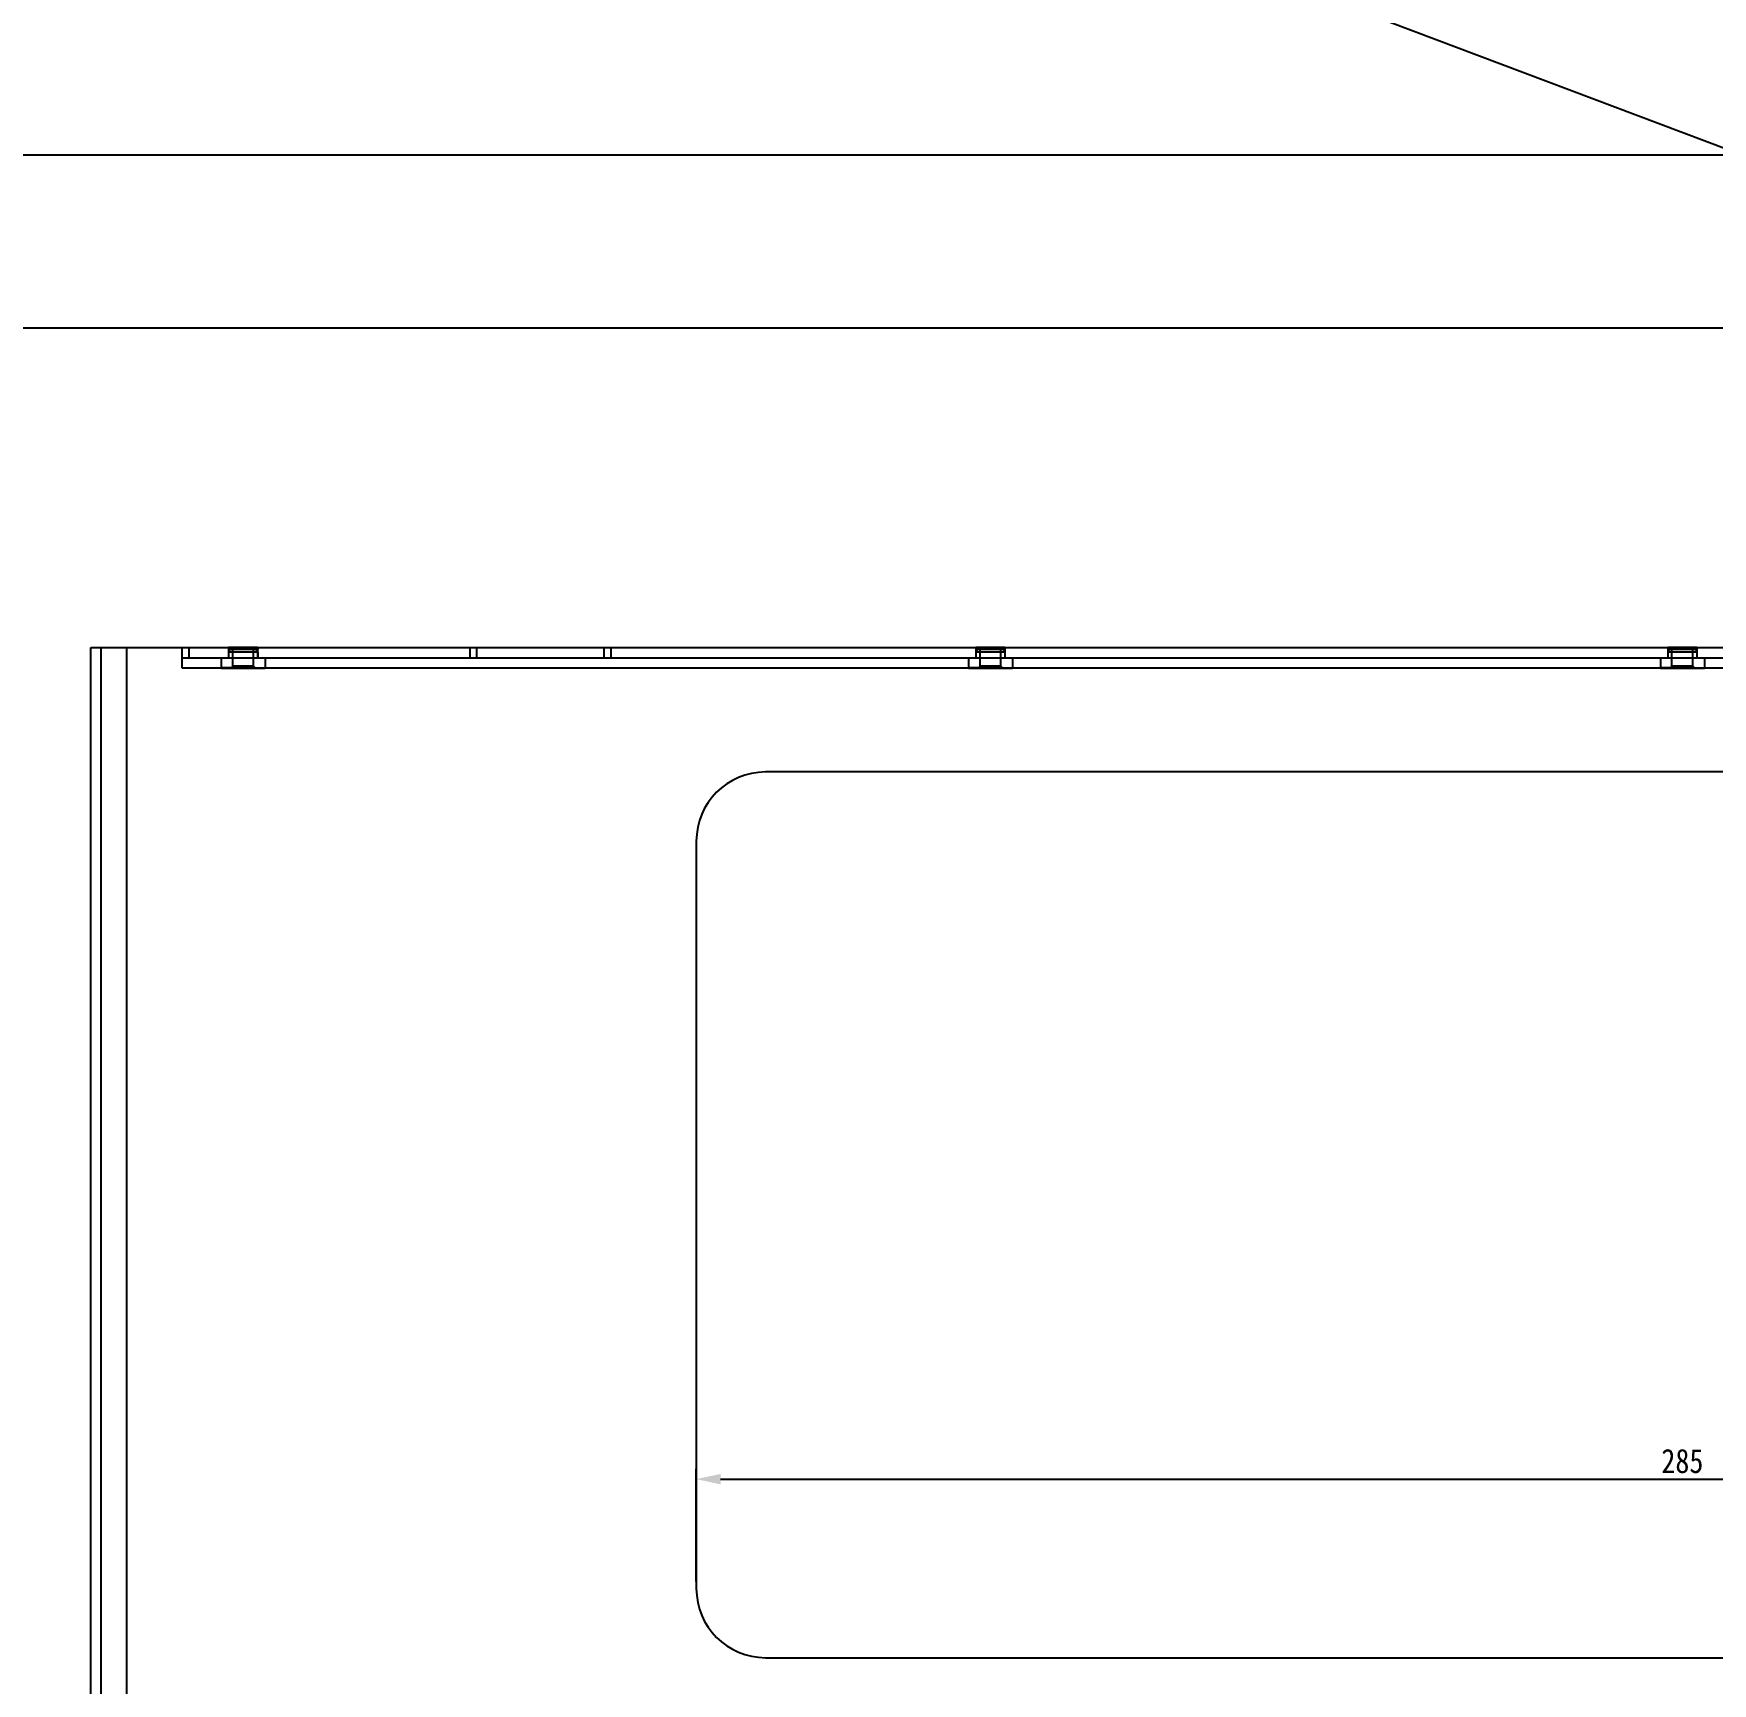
# Model space of a CAD drawing. Header units: millimetres. Extents: x -177 to 18421, y -5017 to 3255.
# Drawn here: x 5664.8 to 5907.5, y 1732.1 to 1970.6 of the extents above; entities that cross this region are included whole.
import ezdxf

# ---------------------------------------------------------------- set-up
doc = ezdxf.new("R2010")
doc.units = ezdxf.units.MM
doc.header["$LTSCALE"] = 46.255
doc.header["$PDMODE"] = 3
doc.header["$PDSIZE"] = 8
doc.linetypes.add('HIDDEN', pattern=[0.2, 0.1, -0.1])
doc.layers.get('0').update_dxf_attribs({"linetype": 'CONTINUOUS'})
doc.layers.get('Defpoints').update_dxf_attribs({"linetype": 'CONTINUOUS'})
doc.layers.add('02___PRT_ALL_AXES', color=7, linetype='CONTINUOUS')
doc.layers.add('DEFAULT_2', color=8, linetype='HIDDEN')
doc.styles.get("Standard").update_dxf_attribs({"font": 'txt', "width": 0.85})
doc.dimstyles.new('DIMSTYLE_1', dxfattribs={"dimtxt": 3.5, "dimasz": 3.5, "dimexe": 1.5, "dimexo": 1, "dimgap": 0.875, "dimtad": 1, "dimdsep": 46, "dimtxsty": 'Standard', "dimblk": '_FILLED', "dimcen": 0.09, "dimadec": 0, "dimazin": 0, "dimtp": 0.01, "dimtm": 0.01, "dimtfac": 1, "dimtofl": 0, "dimtmove": 0, "dimatfit": 3, "dimldrblk": '_FILLED', "dimfxl": 0, "dimtolj": 1, "dimarcsym": 0})

# ---------------------------------------------------------------- blocks, each defined once
blk = doc.blocks.new('_FILLED')
at = {"color": 0, "linetype": 'ByBlock'}
blk.add_solid([(0, 0), (-1, 0.214), (-1, -0.214)], dxfattribs=at)
blk = doc.blocks.new('*D101')
at = {"color": 0, "linetype": 'Continuous', "lineweight": -2, "transparency": 16777216}
for p, q in [((5760.61, 1746.84), (5760.61, 1763.14)), ((5764.11, 1761.64), (6042.11, 1761.64)), ((6045.61, 1746.84), (6045.61, 1763.14))]:
    blk.add_line(p, q, dxfattribs=at)
at = {"layer": 'Defpoints', "color": 0, "linetype": 'Continuous', "transparency": 16777216}
for p in [(6045.61, 1761.64), (5760.61, 1745.84), (6045.61, 1745.84)]:
    blk.add_point(p, dxfattribs=at)
at = {"color": 0, "linetype": 'Continuous', "lineweight": -2, "transparency": 16777216, "xscale": 3.5, "yscale": 3.5, "zscale": 3.5, "rotation": 180}
blk.add_blockref('_FILLED', (5760.61, 1761.64), dxfattribs=at)
at = {"color": 0, "linetype": 'Continuous', "lineweight": -2, "transparency": 16777216, "xscale": 3.5, "yscale": 3.5, "zscale": 3.5}
blk.add_blockref('_FILLED', (6045.61, 1761.64), dxfattribs=at)
at = {"color": 0, "linetype": 'Continuous', "transparency": 16777216, "insert": (5903.11, 1766.02), "char_height": 3.5, "width": 12.75, "attachment_point": 2}
blk.add_mtext('\\A1;285', dxfattribs=at)

msp = doc.modelspace()

# ---------------------------------------------------------------- linework, layer by layer
msp.add_line((3572.303, 2835.974), (11895.066, -305.175))
at = {"color": 3, "linetype": 'Continuous'}
for p, q in [((5673.108, 1714.837), (5673.108, 1881.837)), ((5686.308, 1881.837), (6119.908, 1881.837))]:
    msp.add_line(p, q, dxfattribs=at)
at = {"color": 7, "linetype": 'Continuous'}
for p, q in [((5673.108, 1881.837), (5686.308, 1881.837)), ((5674.608, 1714.837), (5674.608, 1881.837)), ((5678.308, 1715.837), (5678.308, 1881.837)), ((5686.308, 1878.837), (5686.308, 1881.837)), ((5686.308, 1880.337), (6119.908, 1880.337)), ((5687.308, 1880.337), (5687.308, 1881.837)), ((5727.908, 1880.337), (5727.908, 1881.837)), ((5728.908, 1880.337), (5728.908, 1881.837)), ((5747.308, 1880.337), (5747.308, 1881.837)), ((5748.308, 1880.337), (5748.308, 1881.837)), ((5691.956, 1878.837), (5686.308, 1878.837)), ((5799.956, 1878.837), (5698.283, 1878.837)), ((5899.956, 1878.837), (5806.283, 1878.837)), ((5999.956, 1878.837), (5906.283, 1878.837)), ((6035.608, 1863.837), (5770.608, 1863.837)), ((5760.608, 1853.837), (5760.608, 1745.837)), ((5770.608, 1735.837), (6035.608, 1735.837))]:
    msp.add_line(p, q, dxfattribs=at)
for points in [[(5402.235, 1111.998), (6591.235, 1111.998), (6591.235, 1952.998), (5402.235, 1952.998)], [(5427.235, 1136.998), (6566.235, 1136.998), (6566.235, 1927.998), (5427.235, 1927.998)]]:
    msp.add_lwpolyline(points, close=True, dxfattribs=at)
for centre, start, end in [((5770.608, 1853.837), 90, 180), ((5770.608, 1745.837), 180, 270)]:
    msp.add_arc(centre, 10, start, end, dxfattribs=at)
at = {"layer": '02___PRT_ALL_AXES', "color": 7, "linetype": 'Continuous'}
for p, q in [((5691.933, 1880.337), (5691.933, 1878.837)), ((5698.283, 1880.337), (5698.283, 1878.837)), ((5799.933, 1880.337), (5799.933, 1878.837)), ((5806.283, 1880.337), (5806.283, 1878.837)), ((5899.933, 1880.337), (5899.933, 1878.837)), ((5906.283, 1880.337), (5906.283, 1878.837)), ((5691.933, 1878.837), (5698.283, 1878.837)), ((5799.933, 1878.837), (5806.283, 1878.837)), ((5899.933, 1878.837), (5906.283, 1878.837))]:
    msp.add_line(p, q, dxfattribs=at)
at = {"layer": '02___PRT_ALL_AXES', "color": 8, "linetype": 'HIDDEN'}
for p, q in [((5691.933, 1880.337), (5698.283, 1880.337)), ((5692.998, 1881.707), (5692.998, 1881.577)), ((5692.998, 1881.707), (5697.218, 1881.707)), ((5692.998, 1881.577), (5693.198, 1881.187)), ((5692.998, 1881.577), (5697.218, 1881.577)), ((5692.998, 1881.187), (5692.998, 1880.337)), ((5692.998, 1881.187), (5697.218, 1881.187)), ((5693.008, 1881.837), (5693.008, 1880.337)), ((5697.208, 1881.837), (5693.008, 1881.837)), ((5693.608, 1879.137), (5693.608, 1881.707)), ((5696.608, 1879.137), (5696.608, 1881.707)), ((5697.218, 1881.577), (5697.018, 1881.187)), ((5697.208, 1881.837), (5697.208, 1880.337)), ((5697.218, 1881.707), (5697.218, 1881.577)), ((5697.218, 1881.187), (5697.218, 1880.337)), ((5799.933, 1880.337), (5806.283, 1880.337)), ((5800.998, 1881.707), (5800.998, 1881.577)), ((5800.998, 1881.707), (5805.218, 1881.707)), ((5800.998, 1881.577), (5801.198, 1881.187)), ((5800.998, 1881.577), (5805.218, 1881.577)), ((5800.998, 1881.187), (5800.998, 1880.337)), ((5800.998, 1881.187), (5805.218, 1881.187)), ((5801.008, 1881.837), (5801.008, 1880.337)), ((5805.208, 1881.837), (5801.008, 1881.837)), ((5801.608, 1879.137), (5801.608, 1881.707)), ((5804.608, 1879.137), (5804.608, 1881.707)), ((5805.218, 1881.577), (5805.018, 1881.187)), ((5805.208, 1881.837), (5805.208, 1880.337)), ((5805.218, 1881.707), (5805.218, 1881.577)), ((5805.218, 1881.187), (5805.218, 1880.337)), ((5899.933, 1880.337), (5906.283, 1880.337)), ((5900.998, 1881.707), (5900.998, 1881.577)), ((5900.998, 1881.707), (5905.218, 1881.707)), ((5900.998, 1881.577), (5901.198, 1881.187)), ((5900.998, 1881.577), (5905.218, 1881.577)), ((5900.998, 1881.187), (5900.998, 1880.337)), ((5900.998, 1881.187), (5905.218, 1881.187)), ((5901.008, 1881.837), (5901.008, 1880.337)), ((5905.208, 1881.837), (5901.008, 1881.837)), ((5901.608, 1879.137), (5901.608, 1881.707)), ((5904.608, 1879.137), (5904.608, 1881.707)), ((5905.218, 1881.577), (5905.018, 1881.187)), ((5905.208, 1881.837), (5905.208, 1880.337)), ((5905.218, 1881.707), (5905.218, 1881.577)), ((5905.218, 1881.187), (5905.218, 1880.337))]:
    msp.add_line(p, q, dxfattribs=at)
at = {"layer": 'DEFAULT_2', "color": 8, "linetype": 'HIDDEN'}
for p, q in [((5693.608, 1879.137), (5693.608, 1881.707)), ((5696.608, 1879.137), (5696.608, 1881.707)), ((5801.608, 1879.137), (5801.608, 1881.707)), ((5804.608, 1879.137), (5804.608, 1881.707)), ((5901.608, 1879.137), (5901.608, 1881.707)), ((5904.608, 1879.137), (5904.608, 1881.707)), ((5691.946, 1878.837), (5691.946, 1878.887)), ((5694.441, 1878.887), (5691.946, 1878.887)), ((5691.956, 1878.837), (5691.956, 1878.887)), ((5698.283, 1878.837), (5691.956, 1878.837)), ((5691.96, 1878.837), (5691.96, 1878.887)), ((5691.984, 1878.837), (5691.984, 1878.887)), ((5692.017, 1878.837), (5692.017, 1878.887)), ((5692.031, 1878.837), (5692.031, 1878.887)), ((5692.072, 1878.837), (5692.072, 1878.887)), ((5692.083, 1878.837), (5692.083, 1878.887)), ((5692.088, 1878.837), (5692.088, 1878.887)), ((5692.109, 1878.837), (5692.109, 1878.887)), ((5692.119, 1878.837), (5692.119, 1878.887)), ((5692.121, 1878.837), (5692.121, 1878.887)), ((5692.148, 1878.837), (5692.148, 1878.887)), ((5692.156, 1878.837), (5692.156, 1878.887)), ((5692.202, 1878.837), (5692.202, 1878.887)), ((5692.209, 1878.837), (5692.209, 1878.887)), ((5692.21, 1878.837), (5692.21, 1878.887)), ((5692.22, 1878.837), (5692.22, 1878.887)), ((5692.222, 1878.837), (5692.222, 1878.887)), ((5692.252, 1878.837), (5692.252, 1878.887)), ((5692.285, 1878.837), (5692.285, 1878.887)), ((5692.314, 1878.837), (5692.314, 1878.887)), ((5692.333, 1878.837), (5692.333, 1878.887)), ((5692.346, 1878.837), (5692.346, 1878.887)), ((5692.383, 1878.837), (5692.383, 1878.887)), ((5692.384, 1878.837), (5692.384, 1878.887)), ((5692.392, 1878.837), (5692.392, 1878.887)), ((5692.396, 1878.837), (5692.396, 1878.887)), ((5692.397, 1878.837), (5692.397, 1878.887)), ((5692.4, 1878.837), (5692.4, 1878.887)), ((5692.408, 1878.837), (5692.408, 1878.887)), ((5692.445, 1878.837), (5692.445, 1878.887)), ((5692.45, 1878.837), (5692.45, 1878.887)), ((5692.456, 1878.837), (5692.456, 1878.887)), ((5692.476, 1878.837), (5692.476, 1878.887)), ((5692.477, 1878.837), (5692.477, 1878.887)), ((5692.497, 1878.837), (5692.497, 1878.887)), ((5692.513, 1878.837), (5692.513, 1878.887)), ((5692.519, 1878.837), (5692.519, 1878.887)), ((5692.52, 1878.837), (5692.52, 1878.887)), ((5692.524, 1878.837), (5692.524, 1878.887)), ((5692.527, 1878.837), (5692.527, 1878.887)), ((5692.536, 1878.837), (5692.536, 1878.887)), ((5692.556, 1878.837), (5692.556, 1878.887)), ((5692.575, 1878.837), (5692.575, 1878.887)), ((5692.608, 1878.837), (5692.608, 1878.887)), ((5692.637, 1878.837), (5692.637, 1878.887)), ((5692.679, 1878.837), (5692.679, 1878.887)), ((5692.692, 1878.837), (5692.692, 1878.887)), ((5692.726, 1878.837), (5692.726, 1878.887)), ((5692.734, 1878.837), (5692.734, 1878.887)), ((5692.744, 1878.837), (5692.744, 1878.887)), ((5692.767, 1878.837), (5692.767, 1878.887)), ((5692.778, 1878.837), (5692.778, 1878.887)), ((5692.79, 1878.837), (5692.79, 1878.887)), ((5692.796, 1878.837), (5692.796, 1878.887)), ((5692.806, 1878.837), (5692.806, 1878.887)), ((5692.815, 1878.837), (5692.815, 1878.887)), ((5692.823, 1878.837), (5692.823, 1878.887)), ((5692.855, 1878.837), (5692.855, 1878.887)), ((5692.858, 1878.837), (5692.858, 1878.887)), ((5692.862, 1878.837), (5692.862, 1878.887)), ((5692.868, 1878.837), (5692.868, 1878.887)), ((5692.876, 1878.837), (5692.876, 1878.887)), ((5692.883, 1878.837), (5692.883, 1878.887)), ((5692.916, 1878.837), (5692.916, 1878.887)), ((5692.918, 1878.837), (5692.918, 1878.887)), ((5692.927, 1878.837), (5692.927, 1878.887)), ((5692.932, 1878.837), (5692.932, 1878.887)), ((5692.934, 1878.837), (5692.934, 1878.887)), ((5692.936, 1878.837), (5692.936, 1878.887)), ((5692.942, 1878.837), (5692.942, 1878.887)), ((5692.943, 1878.837), (5692.943, 1878.887)), ((5692.949, 1878.837), (5692.949, 1878.887)), ((5692.957, 1878.837), (5692.957, 1878.887)), ((5692.964, 1878.837), (5692.964, 1878.887)), ((5692.966, 1878.837), (5692.966, 1878.887)), ((5693.007, 1878.837), (5693.007, 1878.887)), ((5693.021, 1878.837), (5693.021, 1878.887)), ((5693.073, 1878.837), (5693.073, 1878.887)), ((5693.074, 1878.837), (5693.074, 1878.887)), ((5693.08, 1878.837), (5693.08, 1878.887)), ((5693.113, 1878.837), (5693.113, 1878.887)), ((5693.129, 1878.837), (5693.129, 1878.887)), ((5693.13, 1878.837), (5693.13, 1878.887)), ((5693.152, 1878.837), (5693.152, 1878.887)), ((5693.161, 1878.837), (5693.161, 1878.887)), ((5693.191, 1878.837), (5693.191, 1878.887)), ((5693.199, 1878.837), (5693.199, 1878.887)), ((5693.225, 1878.837), (5693.225, 1878.887)), ((5693.244, 1878.837), (5693.244, 1878.887)), ((5693.258, 1878.837), (5693.258, 1878.887)), ((5693.261, 1878.837), (5693.261, 1878.887)), ((5693.283, 1878.837), (5693.283, 1878.887)), ((5693.294, 1878.837), (5693.294, 1878.887)), ((5693.298, 1878.837), (5693.298, 1878.887)), ((5693.3, 1878.837), (5693.3, 1878.887)), ((5693.303, 1878.837), (5693.303, 1878.887)), ((5693.608, 1879.137), (5693.308, 1878.837)), ((5693.318, 1878.837), (5693.318, 1878.887)), ((5693.319, 1878.837), (5693.319, 1878.887)), ((5693.339, 1878.837), (5693.339, 1878.887)), ((5693.353, 1878.837), (5693.353, 1878.887)), ((5693.362, 1878.837), (5693.362, 1878.887)), ((5693.363, 1878.837), (5693.363, 1878.887)), ((5693.374, 1878.837), (5693.374, 1878.887)), ((5693.379, 1878.837), (5693.379, 1878.887)), ((5693.401, 1878.837), (5693.401, 1878.887)), ((5693.403, 1878.837), (5693.403, 1878.887)), ((5693.443, 1878.837), (5693.443, 1878.887)), ((5693.451, 1878.837), (5693.451, 1878.887)), ((5693.457, 1878.837), (5693.457, 1878.887)), ((5693.458, 1878.837), (5693.458, 1878.887)), ((5693.505, 1878.837), (5693.505, 1878.887)), ((5693.518, 1878.837), (5693.518, 1878.887)), ((5693.521, 1878.837), (5693.521, 1878.887)), ((5693.522, 1878.837), (5693.522, 1878.887)), ((5693.527, 1878.837), (5693.527, 1878.887)), ((5693.554, 1878.837), (5693.554, 1878.887)), ((5693.557, 1878.837), (5693.557, 1878.887)), ((5693.573, 1878.837), (5693.573, 1878.887)), ((5693.578, 1878.837), (5693.578, 1878.887)), ((5693.583, 1878.837), (5693.583, 1878.887)), ((5693.585, 1878.837), (5693.585, 1878.887)), ((5693.6, 1878.837), (5693.6, 1878.887)), ((5693.602, 1878.837), (5693.602, 1878.887)), ((5696.608, 1879.137), (5693.608, 1879.137)), ((5693.618, 1878.837), (5693.618, 1878.887)), ((5693.652, 1878.837), (5693.652, 1878.887)), ((5693.667, 1878.837), (5693.667, 1878.887)), ((5693.67, 1878.837), (5693.67, 1878.887)), ((5693.674, 1878.837), (5693.674, 1878.887)), ((5693.721, 1878.837), (5693.721, 1878.887)), ((5693.726, 1878.837), (5693.726, 1878.887)), ((5693.758, 1878.837), (5693.758, 1878.887)), ((5693.851, 1878.837), (5693.851, 1878.887)), ((5694.015, 1878.837), (5694.015, 1878.887)), ((5694.058, 1878.837), (5694.058, 1878.887)), ((5694.073, 1878.837), (5694.073, 1878.887)), ((5694.12, 1878.837), (5694.12, 1878.887)), ((5694.136, 1878.837), (5694.136, 1878.887)), ((5694.139, 1878.837), (5694.139, 1878.887)), ((5694.171, 1878.837), (5694.171, 1878.887)), ((5694.176, 1878.837), (5694.176, 1878.887)), ((5694.199, 1878.837), (5694.199, 1878.887)), ((5694.237, 1878.837), (5694.237, 1878.887)), ((5694.281, 1878.837), (5694.281, 1878.887)), ((5694.283, 1878.837), (5694.283, 1878.887)), ((5694.288, 1878.837), (5694.288, 1878.887)), ((5694.315, 1878.837), (5694.315, 1878.887)), ((5694.333, 1878.837), (5694.333, 1878.887)), ((5694.334, 1878.837), (5694.334, 1878.887)), ((5694.336, 1878.837), (5694.336, 1878.887)), ((5694.352, 1878.837), (5694.352, 1878.887)), ((5694.352, 1878.837), (5694.352, 1878.887)), ((5694.362, 1878.837), (5694.362, 1878.887)), ((5694.396, 1878.837), (5694.396, 1878.887)), ((5694.405, 1878.837), (5694.405, 1878.887)), ((5694.421, 1878.837), (5694.421, 1878.887)), ((5694.426, 1878.837), (5694.426, 1878.887)), ((5694.441, 1878.837), (5694.441, 1878.887)), ((5696.608, 1879.137), (5696.908, 1878.837)), ((5799.946, 1878.837), (5799.946, 1878.887)), ((5802.441, 1878.887), (5799.946, 1878.887)), ((5799.956, 1878.837), (5799.956, 1878.887)), ((5806.283, 1878.837), (5799.956, 1878.837)), ((5799.96, 1878.837), (5799.96, 1878.887)), ((5799.984, 1878.837), (5799.984, 1878.887)), ((5800.017, 1878.837), (5800.017, 1878.887)), ((5800.031, 1878.837), (5800.031, 1878.887)), ((5800.072, 1878.837), (5800.072, 1878.887)), ((5800.083, 1878.837), (5800.083, 1878.887)), ((5800.088, 1878.837), (5800.088, 1878.887)), ((5800.109, 1878.837), (5800.109, 1878.887)), ((5800.119, 1878.837), (5800.119, 1878.887)), ((5800.121, 1878.837), (5800.121, 1878.887)), ((5800.148, 1878.837), (5800.148, 1878.887)), ((5800.156, 1878.837), (5800.156, 1878.887)), ((5800.202, 1878.837), (5800.202, 1878.887)), ((5800.209, 1878.837), (5800.209, 1878.887)), ((5800.21, 1878.837), (5800.21, 1878.887)), ((5800.22, 1878.837), (5800.22, 1878.887)), ((5800.222, 1878.837), (5800.222, 1878.887)), ((5800.252, 1878.837), (5800.252, 1878.887)), ((5800.285, 1878.837), (5800.285, 1878.887)), ((5800.314, 1878.837), (5800.314, 1878.887)), ((5800.333, 1878.837), (5800.333, 1878.887)), ((5800.346, 1878.837), (5800.346, 1878.887)), ((5800.383, 1878.837), (5800.383, 1878.887)), ((5800.384, 1878.837), (5800.384, 1878.887)), ((5800.392, 1878.837), (5800.392, 1878.887)), ((5800.396, 1878.837), (5800.396, 1878.887)), ((5800.397, 1878.837), (5800.397, 1878.887)), ((5800.4, 1878.837), (5800.4, 1878.887)), ((5800.408, 1878.837), (5800.408, 1878.887)), ((5800.445, 1878.837), (5800.445, 1878.887)), ((5800.45, 1878.837), (5800.45, 1878.887)), ((5800.456, 1878.837), (5800.456, 1878.887)), ((5800.476, 1878.837), (5800.476, 1878.887)), ((5800.477, 1878.837), (5800.477, 1878.887)), ((5800.497, 1878.837), (5800.497, 1878.887)), ((5800.513, 1878.837), (5800.513, 1878.887)), ((5800.519, 1878.837), (5800.519, 1878.887)), ((5800.52, 1878.837), (5800.52, 1878.887)), ((5800.524, 1878.837), (5800.524, 1878.887)), ((5800.527, 1878.837), (5800.527, 1878.887)), ((5800.536, 1878.837), (5800.536, 1878.887)), ((5800.556, 1878.837), (5800.556, 1878.887)), ((5800.575, 1878.837), (5800.575, 1878.887)), ((5800.608, 1878.837), (5800.608, 1878.887)), ((5800.637, 1878.837), (5800.637, 1878.887)), ((5800.679, 1878.837), (5800.679, 1878.887)), ((5800.692, 1878.837), (5800.692, 1878.887)), ((5800.726, 1878.837), (5800.726, 1878.887)), ((5800.734, 1878.837), (5800.734, 1878.887)), ((5800.744, 1878.837), (5800.744, 1878.887)), ((5800.767, 1878.837), (5800.767, 1878.887)), ((5800.778, 1878.837), (5800.778, 1878.887)), ((5800.79, 1878.837), (5800.79, 1878.887)), ((5800.796, 1878.837), (5800.796, 1878.887)), ((5800.806, 1878.837), (5800.806, 1878.887)), ((5800.815, 1878.837), (5800.815, 1878.887)), ((5800.823, 1878.837), (5800.823, 1878.887)), ((5800.855, 1878.837), (5800.855, 1878.887)), ((5800.858, 1878.837), (5800.858, 1878.887)), ((5800.862, 1878.837), (5800.862, 1878.887)), ((5800.868, 1878.837), (5800.868, 1878.887)), ((5800.876, 1878.837), (5800.876, 1878.887)), ((5800.883, 1878.837), (5800.883, 1878.887)), ((5800.916, 1878.837), (5800.916, 1878.887)), ((5800.918, 1878.837), (5800.918, 1878.887)), ((5800.927, 1878.837), (5800.927, 1878.887)), ((5800.932, 1878.837), (5800.932, 1878.887)), ((5800.934, 1878.837), (5800.934, 1878.887)), ((5800.936, 1878.837), (5800.936, 1878.887)), ((5800.942, 1878.837), (5800.942, 1878.887)), ((5800.943, 1878.837), (5800.943, 1878.887)), ((5800.949, 1878.837), (5800.949, 1878.887)), ((5800.957, 1878.837), (5800.957, 1878.887)), ((5800.964, 1878.837), (5800.964, 1878.887)), ((5800.966, 1878.837), (5800.966, 1878.887)), ((5801.007, 1878.837), (5801.007, 1878.887)), ((5801.021, 1878.837), (5801.021, 1878.887)), ((5801.073, 1878.837), (5801.073, 1878.887)), ((5801.074, 1878.837), (5801.074, 1878.887)), ((5801.08, 1878.837), (5801.08, 1878.887)), ((5801.113, 1878.837), (5801.113, 1878.887)), ((5801.129, 1878.837), (5801.129, 1878.887)), ((5801.13, 1878.837), (5801.13, 1878.887)), ((5801.152, 1878.837), (5801.152, 1878.887)), ((5801.161, 1878.837), (5801.161, 1878.887)), ((5801.191, 1878.837), (5801.191, 1878.887)), ((5801.199, 1878.837), (5801.199, 1878.887)), ((5801.225, 1878.837), (5801.225, 1878.887)), ((5801.244, 1878.837), (5801.244, 1878.887)), ((5801.258, 1878.837), (5801.258, 1878.887)), ((5801.261, 1878.837), (5801.261, 1878.887)), ((5801.283, 1878.837), (5801.283, 1878.887)), ((5801.294, 1878.837), (5801.294, 1878.887)), ((5801.298, 1878.837), (5801.298, 1878.887)), ((5801.3, 1878.837), (5801.3, 1878.887)), ((5801.303, 1878.837), (5801.303, 1878.887)), ((5801.608, 1879.137), (5801.308, 1878.837)), ((5801.318, 1878.837), (5801.318, 1878.887)), ((5801.319, 1878.837), (5801.319, 1878.887)), ((5801.339, 1878.837), (5801.339, 1878.887)), ((5801.353, 1878.837), (5801.353, 1878.887)), ((5801.362, 1878.837), (5801.362, 1878.887)), ((5801.363, 1878.837), (5801.363, 1878.887)), ((5801.374, 1878.837), (5801.374, 1878.887)), ((5801.379, 1878.837), (5801.379, 1878.887)), ((5801.401, 1878.837), (5801.401, 1878.887)), ((5801.403, 1878.837), (5801.403, 1878.887)), ((5801.443, 1878.837), (5801.443, 1878.887)), ((5801.451, 1878.837), (5801.451, 1878.887)), ((5801.457, 1878.837), (5801.457, 1878.887)), ((5801.458, 1878.837), (5801.458, 1878.887)), ((5801.505, 1878.837), (5801.505, 1878.887)), ((5801.518, 1878.837), (5801.518, 1878.887)), ((5801.521, 1878.837), (5801.521, 1878.887)), ((5801.522, 1878.837), (5801.522, 1878.887)), ((5801.527, 1878.837), (5801.527, 1878.887)), ((5801.554, 1878.837), (5801.554, 1878.887)), ((5801.557, 1878.837), (5801.557, 1878.887)), ((5801.573, 1878.837), (5801.573, 1878.887)), ((5801.578, 1878.837), (5801.578, 1878.887)), ((5801.583, 1878.837), (5801.583, 1878.887)), ((5801.585, 1878.837), (5801.585, 1878.887)), ((5801.6, 1878.837), (5801.6, 1878.887)), ((5801.602, 1878.837), (5801.602, 1878.887)), ((5804.608, 1879.137), (5801.608, 1879.137)), ((5801.618, 1878.837), (5801.618, 1878.887)), ((5801.652, 1878.837), (5801.652, 1878.887)), ((5801.667, 1878.837), (5801.667, 1878.887)), ((5801.67, 1878.837), (5801.67, 1878.887)), ((5801.674, 1878.837), (5801.674, 1878.887)), ((5801.721, 1878.837), (5801.721, 1878.887)), ((5801.726, 1878.837), (5801.726, 1878.887)), ((5801.758, 1878.837), (5801.758, 1878.887)), ((5801.851, 1878.837), (5801.851, 1878.887)), ((5802.015, 1878.837), (5802.015, 1878.887)), ((5802.058, 1878.837), (5802.058, 1878.887)), ((5802.073, 1878.837), (5802.073, 1878.887)), ((5802.12, 1878.837), (5802.12, 1878.887)), ((5802.136, 1878.837), (5802.136, 1878.887)), ((5802.139, 1878.837), (5802.139, 1878.887)), ((5802.171, 1878.837), (5802.171, 1878.887)), ((5802.176, 1878.837), (5802.176, 1878.887)), ((5802.199, 1878.837), (5802.199, 1878.887)), ((5802.237, 1878.837), (5802.237, 1878.887)), ((5802.281, 1878.837), (5802.281, 1878.887)), ((5802.283, 1878.837), (5802.283, 1878.887)), ((5802.288, 1878.837), (5802.288, 1878.887)), ((5802.315, 1878.837), (5802.315, 1878.887)), ((5802.333, 1878.837), (5802.333, 1878.887)), ((5802.334, 1878.837), (5802.334, 1878.887)), ((5802.336, 1878.837), (5802.336, 1878.887)), ((5802.352, 1878.837), (5802.352, 1878.887)), ((5802.352, 1878.837), (5802.352, 1878.887)), ((5802.362, 1878.837), (5802.362, 1878.887)), ((5802.396, 1878.837), (5802.396, 1878.887)), ((5802.405, 1878.837), (5802.405, 1878.887)), ((5802.421, 1878.837), (5802.421, 1878.887)), ((5802.426, 1878.837), (5802.426, 1878.887)), ((5802.441, 1878.837), (5802.441, 1878.887)), ((5804.608, 1879.137), (5804.908, 1878.837)), ((5899.946, 1878.837), (5899.946, 1878.887)), ((5902.441, 1878.887), (5899.946, 1878.887)), ((5899.956, 1878.837), (5899.956, 1878.887)), ((5906.283, 1878.837), (5899.956, 1878.837)), ((5899.96, 1878.837), (5899.96, 1878.887)), ((5899.984, 1878.837), (5899.984, 1878.887)), ((5900.017, 1878.837), (5900.017, 1878.887)), ((5900.031, 1878.837), (5900.031, 1878.887)), ((5900.072, 1878.837), (5900.072, 1878.887)), ((5900.083, 1878.837), (5900.083, 1878.887)), ((5900.088, 1878.837), (5900.088, 1878.887)), ((5900.109, 1878.837), (5900.109, 1878.887)), ((5900.119, 1878.837), (5900.119, 1878.887)), ((5900.121, 1878.837), (5900.121, 1878.887)), ((5900.148, 1878.837), (5900.148, 1878.887)), ((5900.156, 1878.837), (5900.156, 1878.887)), ((5900.202, 1878.837), (5900.202, 1878.887)), ((5900.209, 1878.837), (5900.209, 1878.887)), ((5900.21, 1878.837), (5900.21, 1878.887)), ((5900.22, 1878.837), (5900.22, 1878.887)), ((5900.222, 1878.837), (5900.222, 1878.887)), ((5900.252, 1878.837), (5900.252, 1878.887)), ((5900.285, 1878.837), (5900.285, 1878.887)), ((5900.314, 1878.837), (5900.314, 1878.887)), ((5900.333, 1878.837), (5900.333, 1878.887)), ((5900.346, 1878.837), (5900.346, 1878.887)), ((5900.383, 1878.837), (5900.383, 1878.887)), ((5900.384, 1878.837), (5900.384, 1878.887)), ((5900.392, 1878.837), (5900.392, 1878.887)), ((5900.396, 1878.837), (5900.396, 1878.887)), ((5900.397, 1878.837), (5900.397, 1878.887)), ((5900.4, 1878.837), (5900.4, 1878.887)), ((5900.408, 1878.837), (5900.408, 1878.887)), ((5900.445, 1878.837), (5900.445, 1878.887)), ((5900.45, 1878.837), (5900.45, 1878.887)), ((5900.456, 1878.837), (5900.456, 1878.887)), ((5900.476, 1878.837), (5900.476, 1878.887)), ((5900.477, 1878.837), (5900.477, 1878.887)), ((5900.497, 1878.837), (5900.497, 1878.887)), ((5900.513, 1878.837), (5900.513, 1878.887)), ((5900.519, 1878.837), (5900.519, 1878.887)), ((5900.52, 1878.837), (5900.52, 1878.887)), ((5900.524, 1878.837), (5900.524, 1878.887)), ((5900.527, 1878.837), (5900.527, 1878.887)), ((5900.536, 1878.837), (5900.536, 1878.887)), ((5900.556, 1878.837), (5900.556, 1878.887)), ((5900.575, 1878.837), (5900.575, 1878.887)), ((5900.608, 1878.837), (5900.608, 1878.887)), ((5900.637, 1878.837), (5900.637, 1878.887)), ((5900.679, 1878.837), (5900.679, 1878.887)), ((5900.692, 1878.837), (5900.692, 1878.887)), ((5900.726, 1878.837), (5900.726, 1878.887)), ((5900.734, 1878.837), (5900.734, 1878.887)), ((5900.744, 1878.837), (5900.744, 1878.887)), ((5900.767, 1878.837), (5900.767, 1878.887)), ((5900.778, 1878.837), (5900.778, 1878.887)), ((5900.79, 1878.837), (5900.79, 1878.887)), ((5900.796, 1878.837), (5900.796, 1878.887)), ((5900.806, 1878.837), (5900.806, 1878.887)), ((5900.815, 1878.837), (5900.815, 1878.887)), ((5900.823, 1878.837), (5900.823, 1878.887)), ((5900.855, 1878.837), (5900.855, 1878.887)), ((5900.858, 1878.837), (5900.858, 1878.887)), ((5900.862, 1878.837), (5900.862, 1878.887)), ((5900.868, 1878.837), (5900.868, 1878.887)), ((5900.876, 1878.837), (5900.876, 1878.887)), ((5900.883, 1878.837), (5900.883, 1878.887)), ((5900.916, 1878.837), (5900.916, 1878.887)), ((5900.918, 1878.837), (5900.918, 1878.887)), ((5900.927, 1878.837), (5900.927, 1878.887)), ((5900.932, 1878.837), (5900.932, 1878.887)), ((5900.934, 1878.837), (5900.934, 1878.887)), ((5900.936, 1878.837), (5900.936, 1878.887)), ((5900.942, 1878.837), (5900.942, 1878.887)), ((5900.943, 1878.837), (5900.943, 1878.887)), ((5900.949, 1878.837), (5900.949, 1878.887)), ((5900.957, 1878.837), (5900.957, 1878.887)), ((5900.964, 1878.837), (5900.964, 1878.887)), ((5900.966, 1878.837), (5900.966, 1878.887)), ((5901.007, 1878.837), (5901.007, 1878.887)), ((5901.021, 1878.837), (5901.021, 1878.887)), ((5901.073, 1878.837), (5901.073, 1878.887)), ((5901.074, 1878.837), (5901.074, 1878.887)), ((5901.08, 1878.837), (5901.08, 1878.887)), ((5901.113, 1878.837), (5901.113, 1878.887)), ((5901.129, 1878.837), (5901.129, 1878.887)), ((5901.13, 1878.837), (5901.13, 1878.887)), ((5901.152, 1878.837), (5901.152, 1878.887)), ((5901.161, 1878.837), (5901.161, 1878.887)), ((5901.191, 1878.837), (5901.191, 1878.887)), ((5901.199, 1878.837), (5901.199, 1878.887)), ((5901.225, 1878.837), (5901.225, 1878.887)), ((5901.244, 1878.837), (5901.244, 1878.887)), ((5901.258, 1878.837), (5901.258, 1878.887)), ((5901.261, 1878.837), (5901.261, 1878.887)), ((5901.283, 1878.837), (5901.283, 1878.887)), ((5901.294, 1878.837), (5901.294, 1878.887)), ((5901.298, 1878.837), (5901.298, 1878.887)), ((5901.3, 1878.837), (5901.3, 1878.887)), ((5901.303, 1878.837), (5901.303, 1878.887)), ((5901.608, 1879.137), (5901.308, 1878.837)), ((5901.318, 1878.837), (5901.318, 1878.887)), ((5901.319, 1878.837), (5901.319, 1878.887)), ((5901.339, 1878.837), (5901.339, 1878.887)), ((5901.353, 1878.837), (5901.353, 1878.887)), ((5901.362, 1878.837), (5901.362, 1878.887)), ((5901.363, 1878.837), (5901.363, 1878.887)), ((5901.374, 1878.837), (5901.374, 1878.887)), ((5901.379, 1878.837), (5901.379, 1878.887)), ((5901.401, 1878.837), (5901.401, 1878.887)), ((5901.403, 1878.837), (5901.403, 1878.887)), ((5901.443, 1878.837), (5901.443, 1878.887)), ((5901.451, 1878.837), (5901.451, 1878.887)), ((5901.457, 1878.837), (5901.457, 1878.887)), ((5901.458, 1878.837), (5901.458, 1878.887)), ((5901.505, 1878.837), (5901.505, 1878.887)), ((5901.518, 1878.837), (5901.518, 1878.887)), ((5901.521, 1878.837), (5901.521, 1878.887)), ((5901.522, 1878.837), (5901.522, 1878.887)), ((5901.527, 1878.837), (5901.527, 1878.887)), ((5901.554, 1878.837), (5901.554, 1878.887)), ((5901.557, 1878.837), (5901.557, 1878.887)), ((5901.573, 1878.837), (5901.573, 1878.887)), ((5901.578, 1878.837), (5901.578, 1878.887)), ((5901.583, 1878.837), (5901.583, 1878.887)), ((5901.585, 1878.837), (5901.585, 1878.887)), ((5901.6, 1878.837), (5901.6, 1878.887)), ((5901.602, 1878.837), (5901.602, 1878.887)), ((5904.608, 1879.137), (5901.608, 1879.137)), ((5901.618, 1878.837), (5901.618, 1878.887)), ((5901.652, 1878.837), (5901.652, 1878.887)), ((5901.667, 1878.837), (5901.667, 1878.887)), ((5901.67, 1878.837), (5901.67, 1878.887)), ((5901.674, 1878.837), (5901.674, 1878.887)), ((5901.721, 1878.837), (5901.721, 1878.887)), ((5901.726, 1878.837), (5901.726, 1878.887)), ((5901.758, 1878.837), (5901.758, 1878.887)), ((5901.851, 1878.837), (5901.851, 1878.887)), ((5902.015, 1878.837), (5902.015, 1878.887)), ((5902.058, 1878.837), (5902.058, 1878.887)), ((5902.073, 1878.837), (5902.073, 1878.887)), ((5902.12, 1878.837), (5902.12, 1878.887)), ((5902.136, 1878.837), (5902.136, 1878.887)), ((5902.139, 1878.837), (5902.139, 1878.887)), ((5902.171, 1878.837), (5902.171, 1878.887)), ((5902.176, 1878.837), (5902.176, 1878.887)), ((5902.199, 1878.837), (5902.199, 1878.887)), ((5902.237, 1878.837), (5902.237, 1878.887)), ((5902.281, 1878.837), (5902.281, 1878.887)), ((5902.283, 1878.837), (5902.283, 1878.887)), ((5902.288, 1878.837), (5902.288, 1878.887)), ((5902.315, 1878.837), (5902.315, 1878.887)), ((5902.333, 1878.837), (5902.333, 1878.887)), ((5902.334, 1878.837), (5902.334, 1878.887)), ((5902.336, 1878.837), (5902.336, 1878.887)), ((5902.352, 1878.837), (5902.352, 1878.887)), ((5902.352, 1878.837), (5902.352, 1878.887)), ((5902.362, 1878.837), (5902.362, 1878.887)), ((5902.396, 1878.837), (5902.396, 1878.887)), ((5902.405, 1878.837), (5902.405, 1878.887)), ((5902.421, 1878.837), (5902.421, 1878.887)), ((5902.426, 1878.837), (5902.426, 1878.887)), ((5902.441, 1878.837), (5902.441, 1878.887)), ((5904.608, 1879.137), (5904.908, 1878.837))]:
    msp.add_line(p, q, dxfattribs=at)

# ---------------------------------------------------------------- dimensions: what is measured, and where the dimension line sits
at = {"color": 2, "linetype": 'Continuous'}
dim = msp.add_linear_dim(base=(6045.608, 1761.642), p1=(5760.608, 1745.837), p2=(6045.608, 1745.837), dimstyle='DIMSTYLE_1', dxfattribs=at)
dim.commit()
dim.dimension.update_dxf_attribs({"geometry": '*D101', "text_midpoint": (5903.108, 1761.642), "dimtype": 160})

doc.saveas('drawing.dxf')
